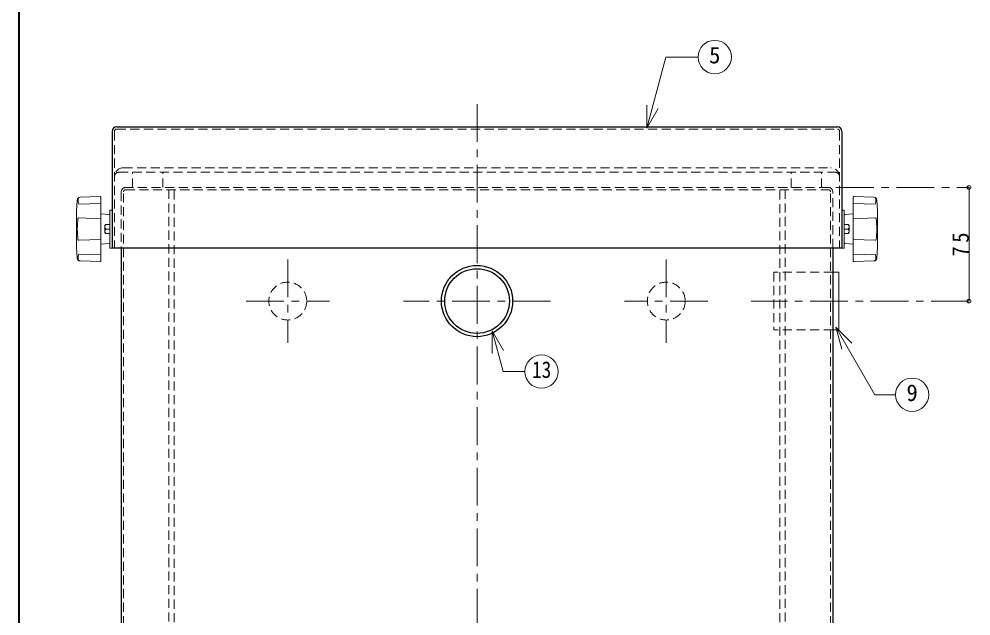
# Model space of a CAD drawing. Units: millimetres at full size, sheet at 1:5; details may follow other scales. Extents: x -1061 to 964, y -679 to 726.
# Drawn here: x -1061 to -433, y -252 to 142 of the extents above; entities that cross this region are included whole.
import ezdxf
from ezdxf.enums import TextEntityAlignment as Align

# ---------------------------------------------------------------- set-up
doc = ezdxf.new("R2010")
doc.units = ezdxf.units.MM
doc.header["$LTSCALE"] = 5
doc.header["$PDMODE"] = 32
doc.header["$PDSIZE"] = 2.5
doc.linetypes.add('CHAIN1', pattern=[8, 5, -1, 1, -1])
doc.linetypes.add('DASHED1', pattern=[1.8, 1.2, -0.6])
doc.layers.add('0-0', color=7, linetype='Continuous', lineweight=18)
doc.styles.add('ＭＳ ゴシック', font='')
doc.styles.get('ＭＳ ゴシック').set_extended_font_data('MS Gothic')

msp = doc.modelspace()

# ---------------------------------------------------------------- linework, layer by layer
at = {"layer": '0-0', "color": 1, "lineweight": 40}
msp.add_line((-1061.401, -679.043), (-1061.401, 725.957), dxfattribs=at)
at = {"layer": '0-0', "color": 4, "linetype": 'CHAIN1', "lineweight": 9}
for p, q in [((-758.901, 85.457), (-758.901, -480.543)), ((-521.901, 30.457), (-433.901, 30.457)), ((-883.901, -17.043), (-883.901, -72.043)), ((-633.901, -17.043), (-633.901, -72.043)), ((-911.401, -44.543), (-856.401, -44.543)), ((-710.401, -44.543), (-807.401, -44.543)), ((-606.401, -44.543), (-661.401, -44.543)), ((-433.901, -44.543), (-577.901, -44.543))]:
    msp.add_line(p, q, dxfattribs=at)
at = {"layer": '0-0'}
for p, q in [((-646.775, 69.653), (-646.775, 84.653)), ((-646.775, 69.653), (-639.275, 82.643)), ((-1023.387, 14.72), (-1022.997, 22.102)), ((-1007.401, 19.891), (-1021.948, 19.407)), ((-1007.917, 24.42), (-1021.065, 23.996)), ((-1007.401, -18.007), (-1007.401, 23.92)), ((-510.401, -18.007), (-510.401, 23.92)), ((-510.401, 19.891), (-495.854, 19.407)), ((-509.885, 24.42), (-496.737, 23.996)), ((-494.415, 14.72), (-494.804, 22.102)), ((-1023.401, -8.28), (-1023.401, 14.193)), ((-1001.859, 12.495), (-1007.401, 12.957)), ((-1001.401, 15.457), (-999.901, 15.457)), ((-516.401, 15.457), (-517.901, 15.457)), ((-515.942, 12.495), (-510.401, 12.957)), ((-494.401, -8.28), (-494.401, 14.193)), ((-1007.401, 9.811), (-1021.948, 10.296)), ((-510.401, 9.811), (-495.854, 10.296)), ((-1004.651, 5.305), (-1004.651, 0.608)), ((-1004.026, 5.957), (-1001.401, 5.957)), ((-1004.026, 2.957), (-1001.401, 2.957)), ((-513.776, 5.957), (-516.401, 5.957)), ((-513.776, 2.957), (-516.401, 2.957)), ((-513.151, 5.305), (-513.151, 0.608)), ((-1007.401, -3.898), (-1021.948, -4.383)), ((-1004.026, -0.043), (-1001.401, -0.043)), ((-513.776, -0.043), (-516.401, -0.043)), ((-510.401, -3.898), (-495.854, -4.383)), ((-1023.387, -8.807), (-1022.997, -16.189)), ((-1001.859, -6.582), (-1007.401, -7.043)), ((-515.942, -6.582), (-510.401, -7.043)), ((-494.415, -8.807), (-494.804, -16.189)), ((-1007.401, -13.978), (-1021.948, -13.493)), ((-1007.917, -18.506), (-1021.065, -18.083)), ((-510.401, -13.978), (-495.854, -13.493)), ((-509.885, -18.506), (-496.737, -18.083)), ((-521.898, -61.781), (-511.291, -72.388)), ((-521.898, -61.781), (-518.015, -76.27)), ((-748.861, -64.195), (-741.361, -77.185)), ((-748.861, -64.195), (-748.861, -79.195))]:
    msp.add_line(p, q, dxfattribs=at)
at = {"layer": '0-0', "color": 5, "lineweight": 25}
for p, q in [((-996.901, 70.457), (-520.901, 70.457)), ((-999.901, 67.457), (-999.901, -9.543)), ((-517.901, 67.457), (-517.901, -9.543)), ((-517.901, -9.543), (-999.901, -9.543)), ((-993.901, -9.543), (-993.901, -438.543)), ((-523.901, -9.543), (-523.901, -438.543))]:
    msp.add_line(p, q, dxfattribs=at)
at = {"layer": '0-0', "linetype": 'DASHED1'}
for p, q in [((-998.401, 67.457), (-998.401, -9.543)), ((-996.901, 68.957), (-520.901, 68.957)), ((-519.401, 67.457), (-519.401, -9.543)), ((-995.401, 40.457), (-522.401, 40.457)), ((-992.401, 43.457), (-525.401, 43.457)), ((-993.901, 27.457), (-993.901, -9.543)), ((-992.401, -438.543), (-992.401, 27.457)), ((-526.901, 30.457), (-990.901, 30.457)), ((-990.901, 28.957), (-526.901, 28.957)), ((-962.401, 28.957), (-962.401, -411.543)), ((-958.901, -409.543), (-958.901, 30.457)), ((-558.901, -409.543), (-558.901, 30.457)), ((-555.401, 28.957), (-555.401, -411.543)), ((-525.401, -438.543), (-525.401, 27.457)), ((-523.901, -9.543), (-523.901, 27.457))]:
    msp.add_line(p, q, dxfattribs=at)
at = {"layer": '0-0', "color": 4, "linetype": 'DASHED1', "lineweight": 9}
for p, q in [((-986.401, 30.457), (-986.401, 40.457)), ((-966.401, 30.457), (-966.401, 40.457)), ((-551.401, 30.457), (-551.401, 40.457)), ((-531.401, 30.457), (-531.401, 40.457)), ((-562.901, -25.543), (-562.901, -63.543)), ((-523.901, -25.543), (-562.901, -25.543)), ((-523.901, -63.543), (-562.901, -63.543))]:
    msp.add_line(p, q, dxfattribs=at)
at = {"layer": '0-0', "color": 4, "lineweight": 9}
for p, q in [((-433.901, 30.457), (-433.901, -44.543)), ((-519.901, -25.543), (-523.901, -25.543))]:
    msp.add_line(p, q, dxfattribs=at)
at = {"layer": '0-0'}
for points in [[(-646.775, 69.653), (-634.215, 116.529), (-612.883, 116.529)], [(-1001.401, 15.457), (-1001.401, -9.543), (-999.901, -9.543)], [(-516.401, 15.457), (-516.401, -9.543), (-517.901, -9.543)], [(-521.898, -61.781), (-496.189, -106.309), (-482.493, -106.309)], [(-748.861, -64.195), (-741.662, -91.061), (-727.324, -91.061)]]:
    msp.add_lwpolyline(points, dxfattribs=at)
at = {"layer": '0-0', "color": 4, "lineweight": 9}
msp.add_lwpolyline([(-519.901, -25.543), (-519.901, -63.543), (-523.901, -63.543)], dxfattribs=at)
at = {"layer": '0-0'}
for centre in [(-601.883, 116.529), (-716.324, -91.061), (-471.493, -106.309)]:
    msp.add_circle(centre, 11, dxfattribs=at)
at = {"layer": '0-0', "color": 5, "lineweight": 25}
for radius in [23.5, 21.35]:
    msp.add_circle((-758.901, -44.543), radius, dxfattribs=at)
at = {"layer": '0-0', "color": 4, "linetype": 'DASHED1', "lineweight": 9}
for centre in [(-883.901, -44.543), (-633.901, -44.543)]:
    msp.add_circle(centre, 12.5, dxfattribs=at)
at = {"layer": '0-0', "color": 5, "lineweight": 25}
for centre, start, end in [((-996.901, 67.457), 90, 180), ((-520.901, 67.457), 0, 90)]:
    msp.add_arc(centre, 3, start, end, dxfattribs=at)
at = {"layer": '0-0', "linetype": 'DASHED1'}
for centre, radius, start, end in [((-996.901, 67.457), 1.5, 90, 180), ((-520.901, 67.457), 1.5, 0, 90), ((-992.401, 37.457), 6, 90, 180), ((-995.401, 37.457), 3, 90, 180), ((-525.401, 37.457), 6, 0, 90), ((-522.401, 37.457), 3, 0, 90), ((-990.901, 27.457), 3, 90, 180), ((-990.901, 27.457), 1.5, 90, 180), ((-526.901, 27.457), 3, 0, 90), ((-526.901, 27.457), 1.5, 0, 90)]:
    msp.add_arc(centre, radius, start, end, dxfattribs=at)
at = {"layer": '0-0'}
for centre, radius, start, end in [((-1021, 21.997), 2, 91.84585, 176.98087), ((-1012.443, 22.381), 9.959, 178.90936, 197.37998), ((-1020.331, 22.461), 2.072, 141.26695, 176.97243), ((-1007.901, 23.92), 0.5, 0, 91.84585), ((-509.901, 23.92), 0.5, 88.15415, 180), ((-496.801, 21.997), 2, 3.01913, 88.15415), ((-505.358, 22.381), 9.959, 342.62002, 1.09064), ((-497.47, 22.461), 2.072, 3.02757, 38.73305), ((-1013.401, 14.193), 10, 176.98087, 180), ((-504.401, 14.193), 10, 0, 3.01913), ((-968.564, 2.957), 54.337, 172.70127, 187.29873), ((-1021.964, 9.796), 0.5, 88.09085, 172.70127), ((-1001.901, 11.997), 0.5, 0, 85.23636), ((-515.901, 11.997), 0.5, 94.76364, 180), ((-495.837, 9.796), 0.5, 7.29873, 91.90915), ((-549.237, 2.957), 54.337, 352.70127, 7.29873), ((-1002.545, 4.457), 2.108, 134.62454, 225.37546), ((-1002.545, 1.457), 2.108, 134.62454, 225.37546), ((-1003.084, 4.428), 1.795, 121.62812, 150.75937), ((-1003.084, 1.485), 1.795, 209.24063, 238.37188), ((-514.717, 4.428), 1.795, 29.24063, 58.37188), ((-514.717, 1.485), 1.795, 301.62812, 330.75937), ((-515.256, 4.457), 2.108, 314.62454, 45.37546), ((-515.256, 1.457), 2.108, 314.62454, 45.37546), ((-1021.964, -3.883), 0.5, 187.29873, 271.90915), ((-1001.901, -6.083), 0.5, 274.76364, 0), ((-515.901, -6.083), 0.5, 180, 265.23636), ((-495.837, -3.883), 0.5, 268.09085, 352.70127), ((-1013.401, -8.28), 10, 180, 183.01913), ((-504.401, -8.28), 10, 356.98087, 0), ((-1021, -16.084), 2, 183.01913, 268.15415), ((-1012.443, -16.468), 9.959, 162.62002, 181.09064), ((-1020.331, -16.548), 2.072, 183.02757, 218.73305), ((-1007.901, -18.007), 0.5, 268.15415, 0), ((-509.901, -18.007), 0.5, 180, 271.84585), ((-496.801, -16.084), 2, 271.84585, 356.98087), ((-505.358, -16.468), 9.959, 358.90936, 17.37998), ((-497.47, -16.548), 2.072, 321.26695, 356.97243)]:
    msp.add_arc(centre, radius, start, end, dxfattribs=at)
at = {"layer": '0-0', "color": 4}
for p in [(-433.901, 30.457), (-433.901, -44.543)]:
    msp.add_point(p, dxfattribs=at)

# ---------------------------------------------------------------- texts
at = {"layer": '0-0', "style": 'ＭＳ ゴシック'}
for s, p in [('5', (-605.633, 109.029)), ('9', (-475.243, -113.809))]:
    msp.add_text(s, height=11, dxfattribs=at).set_placement(p, align=Align.BOTTOM_LEFT)
at = {"layer": '0-0', "style": 'ＭＳ ゴシック', "width": 0.85}
msp.add_text('13', height=11, dxfattribs=at).set_placement((-722.574, -98.561), align=Align.BOTTOM_LEFT)
at = {"layer": '0-0', "insert": (-433.901, -15.168), "char_height": 11, "attachment_point": 7, "rotation": 90, "style": 'ＭＳ ゴシック'}
msp.add_mtext('\\T1.36;\\W0.9;75', dxfattribs=at)

doc.saveas('drawing.dxf')
